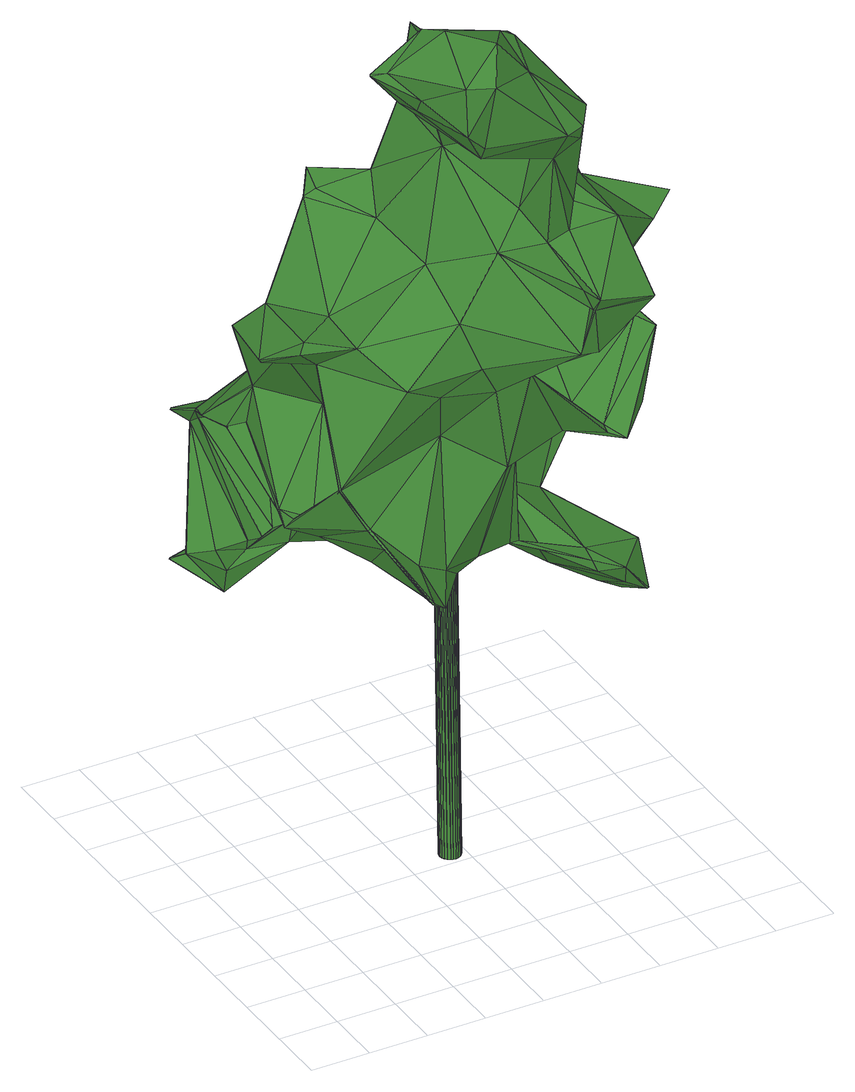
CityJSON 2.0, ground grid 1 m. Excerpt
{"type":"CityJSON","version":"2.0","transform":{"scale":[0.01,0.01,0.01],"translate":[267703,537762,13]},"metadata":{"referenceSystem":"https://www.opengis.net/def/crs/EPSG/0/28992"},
"CityObjects":{
"tree1":{"type":"SolitaryVegetationObject","attributes":{"gtid":172,"crown_width_m":6.72,"crown_median_z":21.49,"crown_r50_m":0.411,"crown_porosity":0.891,"trunk_H_m":8.15,"trunk_DBH_m":0.353,"trunk_radius_m":0.177,"trunk_base_height_m":13.34,"original_gtid":"188"},"geometry":[{"type":"Solid","lod":"3","boundaries":[[[[0,1,2]],[[3,4,5]],[[6,4,3]],[[7,8,9]],[[10,11,12]],[[10,12,13]],[[14,15,16]],[[17,18,19]],[[20,21,22]],[[23,21,24]],[[25,24,21]],[[26,27,28]],[[29,30,31]],[[32,33,34]],[[35,36,37]],[[38,39,40]],[[41,42,43]],[[44,45,46]],[[9,47,48]],[[42,49,50]],[[35,51,36]],[[37,52,53]],[[54,55,56]],[[49,42,57]],[[29,31,58]],[[59,60,61]],[[19,62,63]],[[64,65,57]],[[66,57,42]],[[67,63,62]],[[19,68,62]],[[6,18,17]],[[69,70,71]],[[63,72,73]],[[74,4,75]],[[76,77,78]],[[79,80,81]],[[82,15,61]],[[34,15,82]],[[35,37,83]],[[84,54,85]],[[84,85,86]],[[87,88,89]],[[90,91,92]],[[54,56,93]],[[35,83,51]],[[94,95,96]],[[66,97,98]],[[32,10,99]],[[32,99,100]],[[65,49,57]],[[101,37,102]],[[101,102,103]],[[85,104,105]],[[66,98,57]],[[106,98,97]],[[107,108,109]],[[105,107,109]],[[9,48,7]],[[68,19,18]],[[7,40,39]],[[110,40,7]],[[111,112,113]],[[70,61,60]],[[97,114,106]],[[115,82,69]],[[97,66,114]],[[116,117,83]],[[42,114,66]],[[13,118,41]],[[119,117,116]],[[120,121,122]],[[26,28,123]],[[124,125,126]],[[73,125,124]],[[17,124,6]],[[74,75,127]],[[18,6,3]],[[17,19,73]],[[63,73,19]],[[73,72,20]],[[128,129,130]],[[11,131,55]],[[132,133,134]],[[73,20,125]],[[135,3,127]],[[18,3,135]],[[18,135,68]],[[136,137,138]],[[139,20,140]],[[73,124,17]],[[141,142,81]],[[141,81,143]],[[144,32,145]],[[144,145,82]],[[5,4,74]],[[127,3,5]],[[74,127,5]],[[124,4,6]],[[126,4,124]],[[146,75,147]],[[132,134,148]],[[149,112,150]],[[103,151,152]],[[119,153,51]],[[154,153,90]],[[119,90,153]],[[41,114,42]],[[129,69,71]],[[129,71,130]],[[138,137,155]],[[36,51,153]],[[92,156,157]],[[92,157,90]],[[100,103,156]],[[82,145,34]],[[32,34,145]],[[7,48,110]],[[158,159,50]],[[160,27,26]],[[61,15,59]],[[15,137,59]],[[161,162,93]],[[106,114,41]],[[67,62,68]],[[163,164,58]],[[30,165,166]],[[152,167,103]],[[141,168,130]],[[50,169,170]],[[64,57,98]],[[30,29,171]],[[30,171,172]],[[148,33,173]],[[174,121,175]],[[51,117,119]],[[150,98,176]],[[177,143,81]],[[107,113,108]],[[129,115,69]],[[126,125,178]],[[76,177,77]],[[179,77,177]],[[47,0,48]],[[176,13,12]],[[176,12,180]],[[32,100,33]],[[180,84,86]],[[58,171,29]],[[4,147,75]],[[181,182,183]],[[184,185,186]],[[187,171,58]],[[28,188,123]],[[112,189,150]],[[190,191,192]],[[64,98,65]],[[116,193,194]],[[116,194,119]],[[67,139,63]],[[10,13,195]],[[196,197,184]],[[31,184,197]],[[196,184,198]],[[199,200,201]],[[148,15,34]],[[112,202,189]],[[202,170,189]],[[91,156,92]],[[203,130,168]],[[26,174,175]],[[94,192,204]],[[79,192,94]],[[110,48,205]],[[96,80,94]],[[100,99,206]],[[207,208,47]],[[83,117,51]],[[91,194,209]],[[91,90,194]],[[210,78,77]],[[211,161,93]],[[211,93,56]],[[158,188,212]],[[213,76,78]],[[213,78,214]],[[215,47,208]],[[208,188,215]],[[204,216,217]],[[15,14,155]],[[204,95,94]],[[204,199,95]],[[0,2,218]],[[219,182,186]],[[181,186,182]],[[122,174,220]],[[220,174,123]],[[26,123,174]],[[221,40,110]],[[49,65,169]],[[222,223,224]],[[176,106,13]],[[49,169,50]],[[204,224,199]],[[204,217,224]],[[209,193,38]],[[155,225,226]],[[69,82,70]],[[111,113,107]],[[173,221,132]],[[179,210,77]],[[60,142,141]],[[55,198,56]],[[31,197,25]],[[227,89,224]],[[228,229,223]],[[188,208,152]],[[229,224,223]],[[227,224,229]],[[148,34,33]],[[63,139,140]],[[72,140,20]],[[230,231,209]],[[152,208,167]],[[169,189,170]],[[105,104,107]],[[232,133,233]],[[190,234,191]],[[46,234,44]],[[46,191,234]],[[160,26,235]],[[88,121,200]],[[232,222,236]],[[236,222,217]],[[160,87,237]],[[27,160,237]],[[24,214,238]],[[180,12,11]],[[72,63,140]],[[138,226,225]],[[155,226,138]],[[94,80,79]],[[96,95,239]],[[214,240,203]],[[241,203,240]],[[130,70,141]],[[198,181,56]],[[129,198,115]],[[55,115,198]],[[173,132,148]],[[242,228,2]],[[242,2,243]],[[40,230,38]],[[174,122,121]],[[221,230,40]],[[173,230,221]],[[219,186,165]],[[165,244,219]],[[177,81,80]],[[186,181,198]],[[186,198,184]],[[150,189,65]],[[169,65,189]],[[223,222,232]],[[223,232,233]],[[245,83,37]],[[245,246,83]],[[157,247,90]],[[154,90,247]],[[181,183,248]],[[156,173,33]],[[196,198,241]],[[128,241,198]],[[128,198,129]],[[88,200,89]],[[26,175,235]],[[172,239,244]],[[233,2,228]],[[218,205,0]],[[48,0,205]],[[44,249,45]],[[96,250,80]],[[188,151,212]],[[20,22,178]],[[217,216,236]],[[106,41,118]],[[121,88,175]],[[216,192,191]],[[216,191,236]],[[16,137,136]],[[183,251,248]],[[188,158,220]],[[188,220,123]],[[170,158,50]],[[180,109,176]],[[79,252,190]],[[179,177,80]],[[248,251,219]],[[182,219,251]],[[176,109,108]],[[50,43,42]],[[150,176,108]],[[135,253,68]],[[127,253,135]],[[38,193,39]],[[116,39,193]],[[86,85,105]],[[28,27,254]],[[237,254,27]],[[215,1,0]],[[215,0,47]],[[10,32,255]],[[228,256,229]],[[257,256,228]],[[204,192,216]],[[136,258,16]],[[106,118,13]],[[79,190,192]],[[227,243,1]],[[122,111,162]],[[58,259,163]],[[236,191,232]],[[65,98,150]],[[190,260,234]],[[44,234,16]],[[179,80,147]],[[146,147,80]],[[115,32,144]],[[82,115,144]],[[103,100,151]],[[45,232,46]],[[232,191,46]],[[142,260,81]],[[50,159,261]],[[195,261,159]],[[82,61,70]],[[170,202,158]],[[158,202,220]],[[262,212,151]],[[100,156,33]],[[197,214,24]],[[183,182,251]],[[116,83,246]],[[151,206,262]],[[190,252,260]],[[224,200,199]],[[99,195,263]],[[195,99,10]],[[176,98,106]],[[223,233,228]],[[153,154,52]],[[153,52,36]],[[197,196,241]],[[162,104,93]],[[85,93,104]],[[260,264,234]],[[157,156,103]],[[213,141,143]],[[213,143,76]],[[76,143,177]],[[81,260,252]],[[147,4,178]],[[147,178,179]],[[248,211,181]],[[141,213,168]],[[217,222,224]],[[201,200,121]],[[16,249,44]],[[245,207,246]],[[243,2,1]],[[208,207,245]],[[54,84,55]],[[180,55,84]],[[180,11,55]],[[10,131,11]],[[219,211,248]],[[242,257,228]],[[265,96,239]],[[172,244,165]],[[266,239,95]],[[21,267,25]],[[31,25,267]],[[67,68,253]],[[45,133,232]],[[22,210,179]],[[116,268,8]],[[116,246,268]],[[60,141,70]],[[95,199,266]],[[227,256,257]],[[225,155,16]],[[15,155,137]],[[14,16,155]],[[227,229,256]],[[25,197,24]],[[260,142,264]],[[60,264,142]],[[181,211,56]],[[105,109,86]],[[180,86,109]],[[75,146,67]],[[80,269,146]],[[89,227,87]],[[1,87,227]],[[128,203,241]],[[93,85,54]],[[87,160,88]],[[88,160,235]],[[78,238,214]],[[101,167,208]],[[211,219,161]],[[126,178,4]],[[23,210,22]],[[210,238,78]],[[20,178,125]],[[101,208,37]],[[16,264,137]],[[137,264,59]],[[36,52,37]],[[212,159,158]],[[103,102,247]],[[157,103,247]],[[152,151,188]],[[16,234,264]],[[209,231,91]],[[130,203,128]],[[194,90,119]],[[225,258,270]],[[16,258,225]],[[212,263,195]],[[270,258,136]],[[115,55,131]],[[230,209,38]],[[39,116,7]],[[195,159,212]],[[8,271,272]],[[207,271,268]],[[8,268,271]],[[215,273,1]],[[154,53,52]],[[139,267,20]],[[121,120,201]],[[199,201,266]],[[132,221,133]],[[239,219,244]],[[187,58,164]],[[266,201,120]],[[21,20,267]],[[187,164,96]],[[265,187,96]],[[163,96,164]],[[110,233,133]],[[110,133,221]],[[100,206,151]],[[136,138,270]],[[175,88,235]],[[225,270,138]],[[81,252,79]],[[265,239,187]],[[172,165,30]],[[219,239,120]],[[120,239,266]],[[59,264,60]],[[171,239,172]],[[187,239,171]],[[122,219,120]],[[166,165,186]],[[214,168,213]],[[203,168,214]],[[262,206,263]],[[110,205,233]],[[218,233,205]],[[166,186,185]],[[197,240,214]],[[241,240,197]],[[162,161,219]],[[122,162,219]],[[255,115,131]],[[10,255,131]],[[23,22,21]],[[23,238,210]],[[23,24,238]],[[163,250,96]],[[269,67,146]],[[80,250,269]],[[139,250,163]],[[139,269,250]],[[139,67,269]],[[259,31,267]],[[259,267,139]],[[194,193,209]],[[207,47,274]],[[9,274,47]],[[207,274,272]],[[9,272,274]],[[112,108,113]],[[243,275,242]],[[37,208,245]],[[242,275,257]],[[227,257,275]],[[224,89,200]],[[28,254,188]],[[227,275,243]],[[148,249,15]],[[148,134,249]],[[16,15,249]],[[91,231,156]],[[173,156,231]],[[31,30,185]],[[31,185,184]],[[220,111,122]],[[202,111,220]],[[134,133,249]],[[45,249,133]],[[75,67,253]],[[255,32,115]],[[22,179,178]],[[112,149,108]],[[108,149,150]],[[112,111,202]],[[162,111,107]],[[166,185,30]],[[58,31,259]],[[261,195,13]],[[233,218,2]],[[262,263,212]],[[99,263,206]],[[173,231,230]],[[130,71,70]],[[7,116,8]],[[246,207,268]],[[207,272,271]],[[8,272,9]],[[247,53,154]],[[127,75,253]],[[41,43,13]],[[261,13,43]],[[50,261,43]],[[163,259,139]],[[107,104,162]],[[103,167,101]],[[102,37,53]],[[102,53,247]],[[254,273,188]],[[188,273,215]],[[237,273,254]],[[87,1,273]],[[87,273,237]],[[276,277,278]],[[276,278,279]],[[279,278,280]],[[279,280,281]],[[278,277,282]],[[278,282,280]],[[280,282,283]],[[280,283,281]],[[282,277,284]],[[282,284,283]],[[283,284,285]],[[283,285,281]],[[284,277,286]],[[284,286,285]],[[285,286,287]],[[285,287,281]],[[286,277,288]],[[286,288,287]],[[287,288,289]],[[287,289,281]],[[288,277,290]],[[288,290,289]],[[289,290,291]],[[289,291,281]],[[290,277,292]],[[290,292,291]],[[291,292,293]],[[291,293,281]],[[292,277,294]],[[292,294,293]],[[293,294,295]],[[293,295,281]],[[294,277,296]],[[294,296,295]],[[295,296,297]],[[295,297,281]],[[296,277,298]],[[296,298,297]],[[297,298,299]],[[297,299,281]],[[298,277,300]],[[298,300,299]],[[299,300,301]],[[299,301,281]],[[300,277,302]],[[300,302,301]],[[301,302,303]],[[301,303,281]],[[302,277,304]],[[302,304,303]],[[303,304,305]],[[303,305,281]],[[304,277,306]],[[304,306,305]],[[305,306,307]],[[305,307,281]],[[306,277,308]],[[306,308,307]],[[307,308,309]],[[307,309,281]],[[308,277,310]],[[308,310,309]],[[309,310,311]],[[309,311,281]],[[310,277,312]],[[310,312,311]],[[311,312,313]],[[311,313,281]],[[312,277,314]],[[312,314,313]],[[313,314,315]],[[313,315,281]],[[314,277,316]],[[314,316,315]],[[315,316,317]],[[315,317,281]],[[316,277,318]],[[316,318,317]],[[317,318,319]],[[317,319,281]],[[318,277,320]],[[318,320,319]],[[319,320,321]],[[319,321,281]],[[320,277,322]],[[320,322,321]],[[321,322,323]],[[321,323,281]],[[322,277,324]],[[322,324,323]],[[323,324,325]],[[323,325,281]],[[324,277,276]],[[324,276,325]],[[325,276,279]],[[325,279,281]]]]}]}
},
"vertices":[
[110,383,700],[100,343,693],[111,380,703],[180,168,1581],[263,211,1611],[161,187,1575],[277,163,1630],[126,667,713],[146,694,678],[218,623,712],[583,541,752],[700,490,752],[662,480,741],[559,442,593],[310,420,913],[429,510,1052],[229,394,1038],[312,65,1652],[246,42,1602],[289,27,1600],[486,102,1467],[510,202,1422],[425,247,1447],[486,331,1353],[515,328,1341],[485,202,1301],[241,97,643],[207,102,672],[252,193,628],[555,14,1153],[559,27,1140],[546,111,1245],[446,491,813],[352,534,711],[375,583,901],[87,678,453],[89,678,451],[111,550,458],[135,758,664],[132,756,663],[128,668,716],[613,359,479],[623,312,453],[568,332,507],[172,425,1011],[152,440,1000],[129,452,1026],[176,451,628],[124,541,748],[601,187,527],[536,311,514],[90,680,453],[138,661,459],[160,655,464],[686,289,767],[708,339,881],[685,244,930],[633,177,511],[456,3,1181],[385,538,1120],[386,540,1124],[432,543,1094],[286,56,1476],[410,21,1480],[635,176,513],[589,163,571],[673,329,416],[292,79,1443],[251,45,1513],[555,503,1062],[484,578,1130],[536,528,1117],[446,39,1477],[377,85,1570],[162,189,1573],[213,191,1505],[400,483,1406],[394,483,1429],[428,454,1399],[276,376,1175],[343,291,1331],[304,443,1216],[475,499,1029],[102,653,471],[676,327,763],[683,290,765],[673,326,761],[158,189,756],[161,188,759],[121,212,826],[304,673,493],[280,693,646],[304,680,636],[589,161,803],[301,267,1145],[308,175,1088],[373,174,1196],[676,331,417],[659,252,552],[428,498,664],[385,548,674],[186,560,524],[178,592,501],[277,569,517],[570,250,805],[622,308,789],[661,383,455],[527,316,800],[490,385,638],[618,400,767],[79,562,778],[432,225,787],[460,265,602],[440,369,677],[659,382,453],[604,435,925],[144,717,660],[138,663,463],[615,358,483],[188,705,457],[372,176,946],[308,234,855],[406,201,787],[318,202,623],[362,146,1614],[388,147,1597],[380,157,1601],[160,186,1572],[635,328,1140],[602,468,1101],[534,481,1136],[633,485,780],[250,583,845],[135,503,850],[306,509,886],[213,123,1547],[302,314,1136],[397,462,1127],[468,397,1097],[419,82,1403],[446,49,1450],[414,447,1199],[303,488,1162],[375,436,1325],[447,395,860],[348,452,898],[298,247,1446],[297,251,1447],[343,557,895],[499,269,577],[559,239,573],[255,453,596],[242,453,586],[189,703,455],[183,674,457],[460,459,1058],[339,631,676],[285,600,498],[449,297,587],[501,406,624],[192,47,693],[564,176,813],[514,226,804],[420,103,1239],[446,38,1182],[489,69,1043],[505,89,1083],[245,556,534],[454,423,1186],[560,200,552],[497,267,573],[460,26,1149],[488,66,1043],[260,618,832],[279,164,662],[222,145,698],[570,397,589],[344,429,1342],[368,203,1506],[357,324,1461],[656,400,750],[657,262,946],[496,298,1024],[519,340,986],[665,216,1142],[539,111,1150],[510,248,1085],[458,29,1149],[270,353,615],[553,205,571],[205,474,1181],[127,450,1028],[175,342,1049],[135,756,661],[236,706,648],[506,461,615],[712,250,1161],[567,267,1226],[641,315,978],[218,173,995],[125,212,826],[281,186,958],[442,261,605],[534,316,1205],[169,242,1049],[107,537,763],[426,497,661],[131,517,548],[178,471,571],[238,708,651],[438,405,1394],[564,189,820],[432,423,650],[455,435,1325],[557,395,1331],[162,384,666],[103,287,1056],[83,264,1052],[129,515,777],[429,171,964],[365,219,629],[178,582,823],[63,349,998],[107,363,994],[135,308,995],[372,327,914],[392,372,904],[124,215,826],[216,434,828],[144,309,994],[185,682,712],[254,648,694],[89,486,979],[133,501,848],[207,475,1178],[195,48,693],[58,347,1005],[182,181,719],[536,381,1346],[466,81,1036],[558,302,1208],[638,328,1142],[155,355,687],[124,358,693],[469,82,1036],[104,530,509],[139,628,480],[220,627,489],[543,250,832],[303,479,899],[411,177,1262],[448,300,842],[224,470,1191],[220,149,1512],[199,252,652],[557,408,787],[235,264,963],[291,299,809],[242,238,998],[461,110,1246],[233,515,1202],[537,430,600],[400,447,673],[449,474,644],[302,487,1158],[505,112,1137],[339,161,1005],[488,146,1270],[176,594,505],[432,160,1410],[419,262,1029],[184,563,526],[204,567,534],[145,317,678],[240,531,565],[146,317,682],[393,326,34],[375,325,34],[392,330,34],[393,347,849],[392,352,849],[375,347,849],[390,334,34],[390,356,848],[387,338,34],[388,360,848],[383,341,34],[384,362,848],[379,342,33],[379,364,848],[375,343,33],[375,365,848],[370,342,33],[370,364,848],[366,340,34],[366,362,848],[362,337,34],[363,359,848],[359,333,34],[360,355,848],[358,329,34],[358,351,849],[357,325,34],[358,346,849],[358,320,34],[359,342,849],[360,316,34],[360,338,849],[363,312,34],[363,334,849],[367,309,34],[367,331,849],[371,308,34],[371,330,849],[376,307,34],[376,329,849],[380,308,34],[380,330,849],[384,310,34],[385,332,849],[388,313,34],[388,335,849],[391,317,34],[391,339,849],[392,321,34],[393,343,849]
]}
